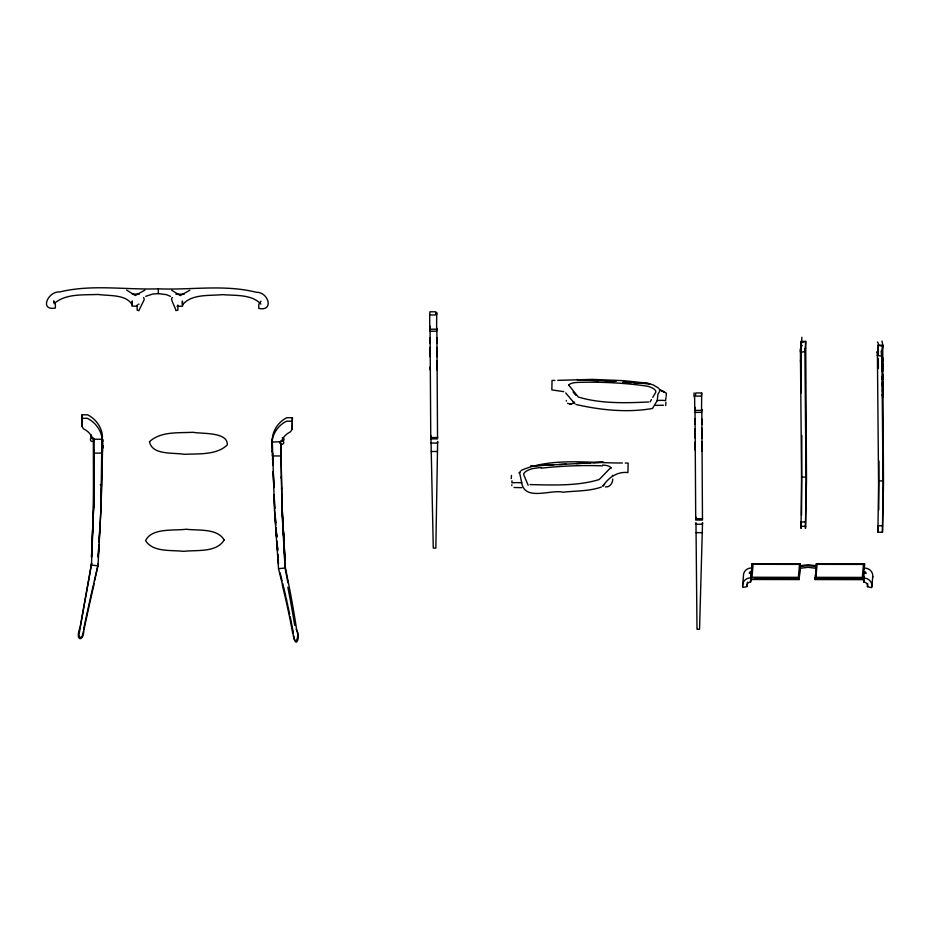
<?xml version="1.0" encoding="UTF-8"?>
<svg xmlns="http://www.w3.org/2000/svg" width="930" height="930" viewBox="0 0 930 930"><rect width="100%" height="100%" fill="white"/><g stroke="black" fill="none" stroke-linecap="round" stroke-linejoin="round"><path stroke-width="1.4" d="M92.826 438.751A18.437 17.31 4.8 0 0 83.479 428.858L81.817 426.231L82.038 414.803L87.653 414.815A28.226 26.784 5.6 0 1 102.195 433.973L102.37 448.586M102.614 446.04L102.428 444.703M102.626 445.993L102.66 445.168M272.025 451.41L272.025 452.05L272.211 450.539M272.211 451.387L272.199 452.026L272.176 450.759M430.299 366.978L430.265 369.966L430.172 367.234M882.582 393.541L882.64 397.563L882.756 390.879L882.593 393.39M102.591 447.202C102.323 444.377 102.405 451.317 102.405 448.214M102.684 442.924L102.626 443.854L102.498 443.226M272.025 446.063L271.909 446.691L271.944 445.691M272.188 449.155L271.99 450.108M800.66 361.305L800.637 359.573L800.625 362.13L800.928 353.481L800.707 357.794M93.477 507.803L93.349 440.367M882.349 369.408L882.582 363.095L882.454 371.733L882.326 365.316L882.396 370.582L882.349 369.838M102.637 448.074L102.649 446.226L101.103 506.129L99.045 542.376M102.614 445.447L102.614 444.61M271.839 443.68C272.025 439.611 271.827 446.388 271.955 444.145M102.393 447.749L102.486 447.202M102.474 446.946L102.637 447.574M102.719 441.82L102.719 439.39L102.707 441.971M800.695 360.933L800.718 360.061L800.637 360.7M800.753 359.41L800.777 357.969L800.765 360.852L800.951 356.202L800.788 359.399L800.823 357.422M878.745 509.861L878.931 461.001M100.998 507.327L102.323 455.096M800.963 361.944L800.974 359.573L800.777 363.793L800.916 363.037M882.407 377.057C882.5 373.709 882.361 385.043 882.64 377.627M100.94 508.036L101.916 437.251A28.214 26.493 4.8 0 0 87.362 418.314L81.735 418.302M272.188 441.657L272.537 436.821A28.226 26.784 5 0 1 286.777 417.71L292.392 417.721L292.171 429.149L290.544 431.764A18.437 17.31 4.8 0 0 281.383 441.622L272.025 442.099L272.292 438.844M882.419 378.219L882.477 379.545L882.733 374.488L882.57 377.348M801.532 515.313L801.811 435.484M804.88 351.308L806.054 480.543L805.473 528.391L806.496 480.392L805.717 341.415L801.253 341.403L800.416 351.308L801.59 480.531L801.009 528.38L801.346 522.009M877.42 355.109L878.583 484.332L877.908 530.937L878.001 532.216L882.465 532.227L883.5 484.181L882.71 345.181L878.246 345.181L877.374 355.318L881.64 356.202L881.14 350.982M882.71 345.181L881.873 355.109L883.047 484.344L882.465 532.227M878.338 525.834L878.001 532.216M801.195 383.427L801.195 384.985M747.104 586.365L746.964 585.807A3.778 3.546 4.8 0 1 750.382 581.971L750.975 577.902L749.975 577.856A8.184 7.684 4.8 0 0 742.582 586.144L742.896 587.446L747.104 586.586L747.453 582.122M800.963 364.002L800.939 361.351L800.87 370.64L800.87 364.083M102.451 445.086L102.626 445.11M101.149 505.525L97.999 565.8L94.569 580.913M801.207 382.102L801.009 387.973L801.207 377.127M801.195 372L800.951 376.592L801.195 370.861M99.51 533.634L99.801 528.438M98.906 544.445L98.185 557.198L98.882 545.247M99.057 541.62L99.464 534.529M92.57 532.111L92.861 527.159M800.858 363.072L800.8 363.781M801.183 380.823L801.021 384.764L801.207 378.789M882.582 361.875L882.558 357.387L882.338 364.014L882.314 359.05L882.303 362.572L882.454 359.689L882.547 360.677M94.151 449.981L93.895 453.096L102.219 453.108L102.474 450.004M93.779 475.253L93.907 473.626M93.698 486.239L93.814 484.774M102.474 436.007L102.195 439.262L92.988 439.239M260.97 301.18L258.773 304.412L258.807 308.411C274.28 311.724 268.572 291.95 256.331 292.287C224.316 284.185 190.964 290.218 158.356 288.823L158.333 293.601L166.493 294.659L170.469 296.379M280.837 452.864L280.581 455.967L272.257 455.956L272.513 452.852L272.967 464.244M281.22 478.125L281.36 476.509M281.511 489.122L281.627 487.646M292.171 429.149L292.392 417.721M429.66 314.933L429.927 311.794L435.879 311.806L435.612 314.945L429.66 314.933L429.788 329.208L436.589 329.22L436.728 312.608L436.554 314.7M429.788 329.208L430.044 326.163M429.8 331.208L436.6 331.22L436.856 328.185L437.542 437.519L430.753 437.507L430.055 328.174M430.753 437.507L430.892 435.786M430.95 443.064L437.507 443.075L437.646 441.425L435.833 548.107L433.334 548.096L433.264 547.479L430.939 437.181M437.681 437.193L437.542 438.89L430.799 438.879M511.233 478.59L511.5 475.451M601.419 487.029C589.271 491.366 575.844 490.703 563.173 492.214C551.211 489.157 524.753 501.549 521.718 482.856A23.424 8.358 -7.9 0 0 511.895 482.821L511.988 480.74M666.147 396.354L666.403 393.216L659.533 389.577L664.811 392.402L661.788 390.647M665.682 405.399L665.95 402.26M694.036 392.902L694.024 396.738M701.685 392.972L701.418 396.11L695.466 396.099L695.733 392.96L701.685 392.972L701.546 410.386L694.745 410.374L695.001 407.34M702.499 518.684L695.71 518.673L695.012 409.351M695.71 518.673L695.849 516.952M695.884 518.347L695.733 520.044L702.476 520.056L701.813 409.363L701.557 412.385L694.757 412.374M695.838 524.229L702.394 524.241L702.534 522.59L699.546 629.273L697.047 629.261L696.989 628.645L695.977 522.579M742.64 586.365L743.419 576.251A8.184 7.684 4.8 0 1 750.812 567.963L751.8 568.009L751.812 568.846M750.405 572.729C748.964 571.183 749.394 573.206 750.603 573.554L750.103 572.88M800.125 567.381L799.103 579.576L750.917 579.483L752.091 563.685L800.265 563.766L800.288 565.44M750.905 578.646L750.975 577.902M751.091 576.495L752.091 564.522M750.801 581.994L751.033 579.169M801.509 342.496L805.717 341.415L804.927 351.528L800.684 352.389L801.916 337.276M799.103 579.576L800.265 563.766M863.714 575.647L863.377 579.646L815.192 579.564L816.377 563.708L864.551 563.801L864.272 568.974L864.272 568.137L865.26 568.091A8.184 7.684 4.8 0 1 872.805 576.402L872.514 577.704M815.192 579.564L816.029 569.637M881.64 356.202L882.756 344.972L881.977 341.054M863.365 578.809L864.551 563.801M863.679 582.157L863.435 578.065L864.423 578.018A8.184 7.684 4.8 0 1 871.968 586.342L871.677 587.632L867.458 586.772L867.585 585.981A3.778 3.546 4.8 0 0 864.098 582.145L864.156 576.484M864.923 572.09C866.214 575.17 865.923 569.555 864.679 573.705L864.854 572.88L865.993 573.322M867.458 586.539L867.69 583.703M871.922 586.551L872.747 576.623M280.349 443.273L280.349 443.238A1.802 1.686 4.8 0 1 281.709 440.901L281.964 440.89M81.817 426.231L82.038 414.803M272.478 459.653L272.641 457.944L272.932 465.012M280.744 459.664L280.895 457.955M93.849 440.401L93.849 440.367A1.802 1.686 4.8 0 0 92.454 438.018L92.198 438.018M575.949 404.469C600.443 410.118 627.704 412.897 652.465 408.468L657.243 400.598L657.917 394.239L659.358 391.879A19.67 6.754 6.1 0 0 659.079 388.775M665.996 397.47L665.566 400.598A19.855 8.382 9.9 0 0 657.208 400.563M612.777 479.113C612.731 483.03 609.789 487.715 605.372 486.878M80.108 627.413C74.261 641.77 84.479 642.781 83.898 628.157M88.954 578.402L91.628 563.255L78.957 635.004L79.864 637.573L82.049 636.864L83.398 631.389M280.895 443.238L281.988 510.675L285.045 568.021L287.94 582.843M877.374 355.318L877.536 354.539A3.778 3.546 4.8 0 0 876.641 351.959M94.674 579.367L98.162 563.929L97.999 565.8L91.466 565.138L93.686 505.292L94.139 440.495M801.195 367.78L801.195 368.978M650.047 401.865L651.407 399.633M652.767 397.389L655.766 392.274A16.054 5.592 5.3 0 0 647.815 386.264L639.34 385.078A234.081 131.862 3.1 0 0 577.472 382.416A10.195 3.569 0.8 0 0 568.649 385.357M54.056 303.703C65.542 293.334 83.491 295.159 98.01 294.45C109.019 296.112 126.085 293.996 132.327 304.947L132.281 300.948L131.955 306.133L137.559 306.144M749.301 573.31L749.94 572.834M604.605 484.274L602.756 486.227C608.511 477.59 617.183 471.382 627.913 472.556L628.145 463.07L625.274 463.047M610.824 467.569L599.176 479.555C577.716 486.181 552.629 485.076 530.019 484.588M521.498 470.243C552.06 457.188 589.713 463.233 622.414 462.989M574.612 402.26L571.113 404.294L567.544 403.306M518.894 472.94L519.684 472.487M144.871 290.125L135.303 295.519L126.654 290.102M189.848 290.207L180.281 295.601L171.631 290.172M139.058 304.156L138.233 304.308M145.731 296.333L152.613 294.054L158.333 293.601M648.536 401.981C625.716 403.085 600.269 403.783 578.297 397.005L568.66 385.02M800.102 565.707L808.217 564.719L816.168 565.731M571.067 404.306L569.858 404.399M143.697 297.461L144.243 299.588L138.803 310.713L137.163 310.155L137.094 305.028M541.004 467.418L532.541 468.615A16.054 5.417 -6.9 0 0 523.66 474.556L528.17 485.286M285.15 566.149L288.114 581.297M292.101 421.22L286.475 421.209A28.214 26.493 4.8 0 0 272.269 440.088L274.536 510.884L278.523 568.66L285.045 568.021L284.15 545.852M655.592 405.387L663.52 405.248M539.237 465.593L530.693 466.046L603.349 462.175L593.375 462.71M542.085 465.442L553.49 464.837M559.186 464.535L566.312 464.151M576.286 463.617L590.527 462.861M513.999 487.494L521.765 487.657M557.768 380.358L592.712 379.382L624.251 380.707L647.733 383.241L653.371 384.985L658.394 387.973M282.255 437.716L282.453 437.716A1.79 1.709 5 0 1 282.999 440.971M554.896 380.405L552.025 380.428L551.862 389.914L563.731 391.646M158.356 288.823C125.562 290.032 92.093 284.045 59.834 291.939C48.128 290.927 38.979 310.98 55.393 308.039L55.358 304.052L53.708 300.809L53.719 302.401M132.293 294.101L139.302 294.113M175.875 294.182L184.28 294.194M176.991 306.214L182.594 306.226L182.385 301.041L182.431 305.028C191.208 293.624 209.552 295.973 222.596 294.624C235.185 295.775 251.623 294.019 260.888 304.075M431.218 451.48L437.425 451.492M801.567 477.102L806.031 477.113M878.559 480.903L883.023 480.915M800.963 521.939L805.427 521.951M877.955 525.775L882.419 525.787M801.195 526.299L805.659 526.31M696 532.658L702.208 532.658M750.905 577.809L799.079 577.89M815.18 577.89L863.365 577.972L863.377 579.646M755.3 578.925L797.963 579.006M816.435 578.995L861.936 579.076M100.254 484.739L101.614 484.786M616.276 381.312L577.007 379.614L598.397 380.835M605.535 381.242L614.091 381.73M622.647 382.207L631.203 382.695M634.062 382.858L649.745 383.753L624.042 381.858M612.3 475.416L612.951 475.486M172.515 297.542C169.086 297.658 176.13 308.609 175.851 310.597L177.886 310.19L177.886 305.052M882.465 346.274L878.246 345.181M816.087 566.649L808.147 565.638L800.033 566.614L800.044 568.3L808.158 567.312L816.11 568.323M565.696 392.913L574.752 403.667L573.217 401.702M573.101 391.937L575.728 395.215M280.349 443.238L280.488 443.447A1.79 1.709 5 0 0 283.522 443.494A1.79 1.709 5 0 0 282.174 440.913L281.709 440.913A1.79 1.709 5 0 0 280.5 443.54M566.335 400.493L566.347 401.097M282.243 583.784L278.523 568.66M280.151 572.903L282.092 580.913M804.927 351.528L804.741 350.75A3.778 3.546 4.8 0 1 805.601 348.157M800.684 352.389L800.37 351.087A8.184 7.684 4.8 0 1 802.218 345.483M750.475 571.95L750.673 572.764M292.927 631.075L293.334 633.377M293.113 634.295C294.856 648.245 300.378 636.027 296.147 629.11M293.741 635.678C295.461 649.803 300.89 637.294 296.693 630.342M272.025 448.516L272.025 447.563M801.195 388.81L801.195 387.461M521.718 482.856L519.905 474.137A19.67 6.626 -7.1 0 1 520.695 471.045M430.125 356.76L430.079 347.448L430.125 348.262M276.175 531.297L276.559 536.366M276.57 536.494L276.64 537.389L275.943 528.101M274.594 510.175L275.733 525.345M276.954 541.644L277.593 550.142M277.919 554.385L278.337 560.058L278.07 555.268M283.278 530.042L283.731 536.238M275.106 514.709L275.733 523.288M276.047 527.577L276.71 536.633M277.128 542.364L277.651 549.537M695.175 442.029L695.163 450.294M275.129 514.081L275.699 522.625M276.082 528.321L276.663 536.877M276.954 541.144L277.628 551.118M277.907 555.396L278.489 563.94M282.046 509.966L285.022 560.069L282.15 508.78L280.697 443.366M282.197 508.175L283.999 542.957M273.257 471.359L273.885 487.018M274.234 495.562L274.745 508.385M273.211 472.08L273.839 487.634M274.118 494.748L274.687 508.989M701.929 432.45C701.65 417.186 701.848 450.097 701.941 433.671M702.045 445.714L701.952 441.75L702.011 451.19L702.057 446.946M437.088 364.548L436.995 360.584L437.053 370.012L437.1 365.781M816.377 563.708L816.389 565.394M752.091 563.685L752.103 565.359M694.629 396.901L694.745 410.374M511.837 484.751L511.837 485.704M878.315 355.516L878.373 344.612A3.778 3.546 4.8 0 0 877.467 342.019M878.327 358.41L878.385 368.524M801.253 341.403L801.323 352.981M541.132 468.197A234.081 130.142 -5.2 0 1 602.442 465.849M602.687 465.058A10.195 3.488 -1.5 0 1 611.022 468.511M79.864 628.61A74.168 0.86 -79.7 0 1 88.908 578.751M83.747 628.645A74.621 2.313 -77.5 0 1 93.314 585.202M93.593 584.005A74.621 2.313 -77.5 0 1 94.674 579.309M84.107 629.04A70.389 2.058 -77.4 0 1 94.232 583.482M91.07 437.53A1.79 1.709 5.6 0 1 91.431 435.147M287.847 587.249A69.878 3.976 79.8 0 1 294.705 625.344M288.114 581.355A74.168 5.231 79.9 0 1 296.763 630.517M282.72 583.401A74.621 6.673 77.6 0 1 283.301 585.772M283.592 586.97A74.621 6.673 77.6 0 1 285.894 596.746M286.173 597.99A74.621 6.673 77.6 0 1 287.01 601.722M287.289 602.966A74.621 6.673 77.6 0 1 287.835 605.477M288.114 606.72A74.621 6.673 77.6 0 1 288.905 610.464M289.172 611.708A74.621 6.673 77.6 0 1 289.683 614.195M290.195 616.683A74.621 6.673 77.6 0 1 293.008 631.238M282.197 584.703A70.389 6.161 77.6 0 1 292.752 633.47M882.512 390.228L882.593 391.914L882.71 385.659L882.512 390.228M882.512 385.625L882.547 386.717L882.605 381.195L882.512 385.625M436.821 349.459L436.926 356.771L436.879 347.46L436.821 349.459M694.977 430.613L695.082 437.937L695.036 428.614L694.977 430.613M800.858 368.606L801.021 365.688L800.858 368.606M801.021 390.612C801.09 398.203 801.207 384.799 801.021 390.612M429.916 340.008L429.997 343.182L429.997 337.764L429.916 340.008M436.716 340.02L436.798 343.193L436.798 337.776L436.716 340.02M694.873 421.174L694.954 424.359L694.954 418.93L694.873 421.174M701.673 421.185L701.755 424.371L701.778 418.977L701.673 421.185M882.489 383.916C882.582 385.613 882.768 379.986 882.489 383.916M93.907 456.793L93.535 507.094L91.5 557.186L93.639 505.897L94.07 455.084L93.907 456.793M882.431 394.773L882.454 395.355L882.431 394.773M102.556 448.678L102.556 448.678M800.939 361.665L800.928 363.2L801.009 361.642M801.137 391.274L801.079 392.111L801.149 391.309M753.102 564.301L752.01 577.251L798.405 577.344L799.498 564.382L753.102 564.301M817.04 564.336L815.947 577.332L862.342 577.414L863.435 564.417L817.04 564.336M149.498 441.704C152.078 455.398 173.515 452.399 184.152 454.317C198.381 453.538 216.19 455.409 227.28 444.993C228.292 431.636 201.612 434.043 193.033 432.287C178.676 433.078 160.704 431.183 149.498 441.704M224.13 539.923C216.644 552.943 196.451 549.77 183.454 551.351C171.271 549.816 152.88 552.513 145.591 540.597C151.811 527.624 173.968 530.879 186.232 529.228C198.299 530.774 217.213 528.054 224.13 539.923M92.454 438.03L91.977 438.03A1.79 1.709 5.6 0 0 90.675 440.611A1.79 1.709 5.6 0 0 93.698 440.669A1.79 1.709 5.6 0 0 92.454 438.042"/></g></svg>
